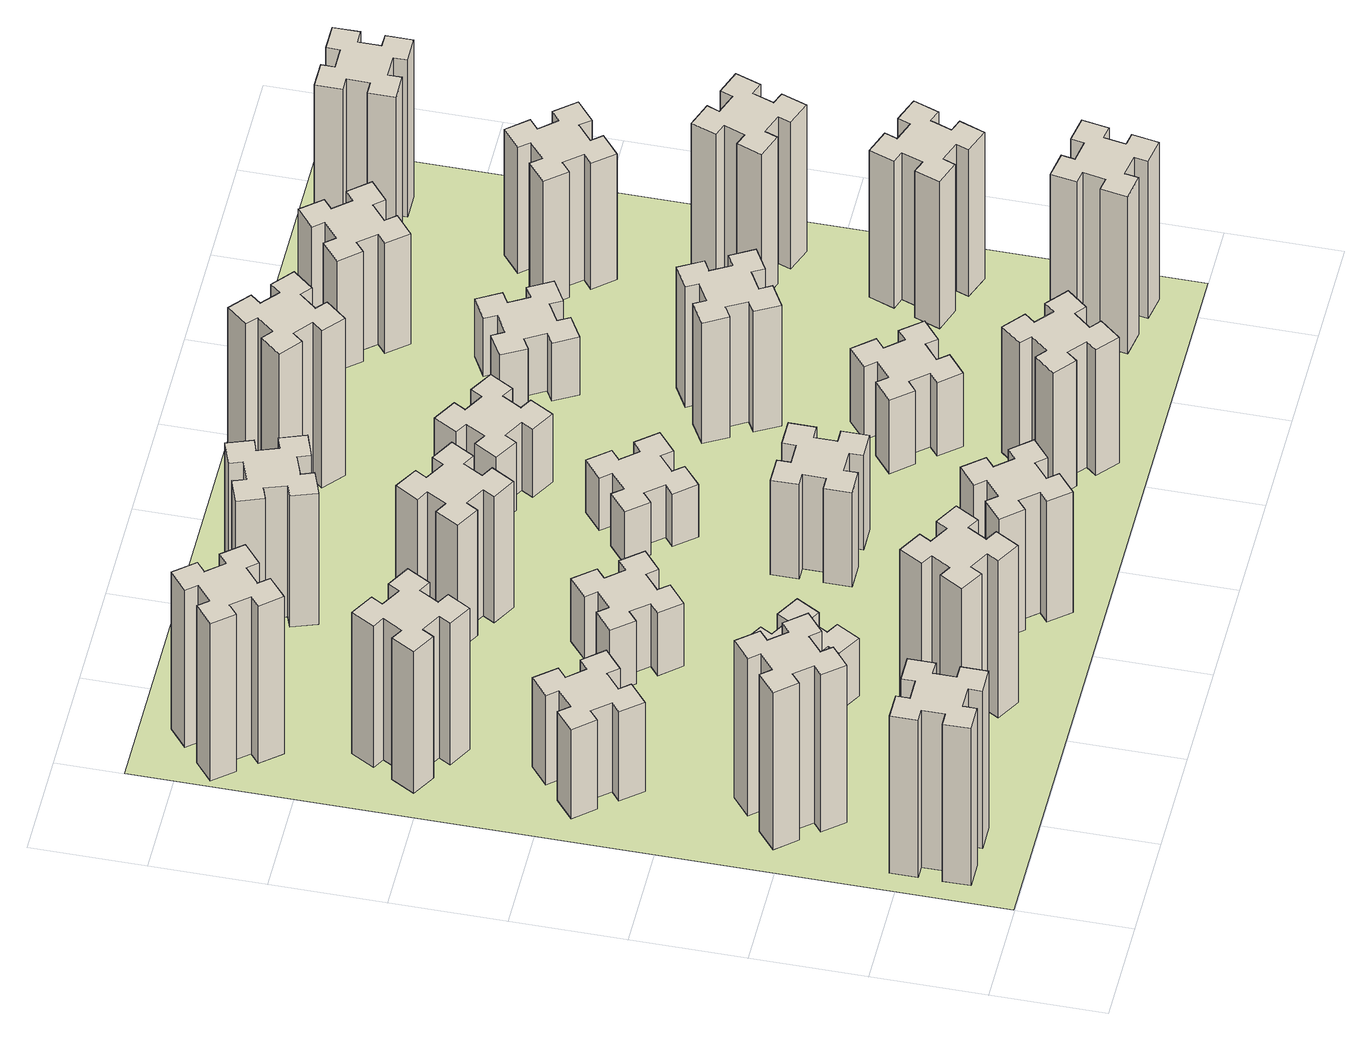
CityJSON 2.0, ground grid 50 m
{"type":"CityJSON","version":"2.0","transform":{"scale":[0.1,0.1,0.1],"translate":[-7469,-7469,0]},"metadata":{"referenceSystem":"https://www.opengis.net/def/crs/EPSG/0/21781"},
"CityObjects":{
"building1":{"type":"Building","attributes":{"class":"1000","function":"1000","usage":"1000","yearOfConstruction":2016,"roofType":"1000","measuredHeight":90,"storeysAboveGround":30,"storeysBelowGround":0},"geometry":[{"type":"Solid","lod":"1","boundaries":[[[[0,1,2,3,4,5,6,7,8,9,10,11,12,13,14,15,16,17,18,19]],[[17,16,20,21]],[[16,15,22,20]],[[15,14,23,22]],[[14,13,24,23]],[[13,12,25,24]],[[12,11,26,25]],[[11,10,27,26]],[[10,9,28,27]],[[9,8,29,28]],[[8,7,30,29]],[[7,6,31,30]],[[6,5,32,31]],[[5,4,33,32]],[[4,3,34,33]],[[3,2,35,34]],[[2,1,36,35]],[[1,0,37,36]],[[0,19,38,37]],[[19,18,39,38]],[[18,17,21,39]],[[24,25,26,27,28,29,30,31,32,33,34,35,36,37,38,39,21,20,22,23]]]]}]},
"building2":{"type":"Building","attributes":{"class":"1000","function":"1000","usage":"1000","yearOfConstruction":2016,"roofType":"1000","measuredHeight":90,"storeysAboveGround":30,"storeysBelowGround":0},"geometry":[{"type":"Solid","lod":"1","boundaries":[[[[40,41,42,43,44,45,46,47,48,49,50,51,52,53,54,55,56,57,58,59]],[[57,56,60,61]],[[56,55,62,60]],[[55,54,63,62]],[[54,53,64,63]],[[53,52,65,64]],[[52,51,66,65]],[[51,50,67,66]],[[50,49,68,67]],[[49,48,69,68]],[[48,47,70,69]],[[47,46,71,70]],[[46,45,72,71]],[[45,44,73,72]],[[44,43,74,73]],[[43,42,75,74]],[[42,41,76,75]],[[41,40,77,76]],[[40,59,78,77]],[[59,58,79,78]],[[58,57,61,79]],[[64,65,66,67,68,69,70,71,72,73,74,75,76,77,78,79,61,60,62,63]]]]}]},
"building3":{"type":"Building","attributes":{"class":"1000","function":"1000","usage":"1000","yearOfConstruction":2016,"roofType":"1000","measuredHeight":51,"storeysAboveGround":30,"storeysBelowGround":0},"geometry":[{"type":"Solid","lod":"1","boundaries":[[[[80,81,82,83,84,85,86,87,88,89,90,91,92,93,94,95,96,97,98,99]],[[97,96,100,101]],[[96,95,102,100]],[[95,94,103,102]],[[94,93,104,103]],[[93,92,105,104]],[[92,91,106,105]],[[91,90,107,106]],[[90,89,108,107]],[[89,88,109,108]],[[88,87,110,109]],[[87,86,111,110]],[[86,85,112,111]],[[85,84,113,112]],[[84,83,114,113]],[[83,82,115,114]],[[82,81,116,115]],[[81,80,117,116]],[[80,99,118,117]],[[99,98,119,118]],[[98,97,101,119]],[[104,105,106,107,108,109,110,111,112,113,114,115,116,117,118,119,101,100,102,103]]]]}]},
"building4":{"type":"Building","attributes":{"class":"1000","function":"1000","usage":"1000","yearOfConstruction":2016,"roofType":"1000","measuredHeight":81,"storeysAboveGround":30,"storeysBelowGround":0},"geometry":[{"type":"Solid","lod":"1","boundaries":[[[[120,121,122,123,124,125,126,127,128,129,130,131,132,133,134,135,136,137,138,139]],[[137,136,140,141]],[[136,135,142,140]],[[135,134,143,142]],[[134,133,144,143]],[[133,132,145,144]],[[132,131,146,145]],[[131,130,147,146]],[[130,129,148,147]],[[129,128,149,148]],[[128,127,150,149]],[[127,126,151,150]],[[126,125,152,151]],[[125,124,153,152]],[[124,123,154,153]],[[123,122,155,154]],[[122,121,156,155]],[[121,120,157,156]],[[120,139,158,157]],[[139,138,159,158]],[[138,137,141,159]],[[144,145,146,147,148,149,150,151,152,153,154,155,156,157,158,159,141,140,142,143]]]]}]},
"building5":{"type":"Building","attributes":{"class":"1000","function":"1000","usage":"1000","yearOfConstruction":2016,"roofType":"1000","measuredHeight":90,"storeysAboveGround":30,"storeysBelowGround":0},"geometry":[{"type":"Solid","lod":"1","boundaries":[[[[160,161,162,163,164,165,166,167,168,169,170,171,172,173,174,175,176,177,178,179]],[[177,176,180,181]],[[176,175,182,180]],[[175,174,183,182]],[[174,173,184,183]],[[173,172,185,184]],[[172,171,186,185]],[[171,170,187,186]],[[170,169,188,187]],[[169,168,189,188]],[[168,167,190,189]],[[167,166,191,190]],[[166,165,192,191]],[[165,164,193,192]],[[164,163,194,193]],[[163,162,195,194]],[[162,161,196,195]],[[161,160,197,196]],[[160,179,198,197]],[[179,178,199,198]],[[178,177,181,199]],[[184,185,186,187,188,189,190,191,192,193,194,195,196,197,198,199,181,180,182,183]]]]}]},
"building6":{"type":"Building","attributes":{"class":"1000","function":"1000","usage":"1000","yearOfConstruction":2016,"roofType":"1000","measuredHeight":90,"storeysAboveGround":30,"storeysBelowGround":0},"geometry":[{"type":"Solid","lod":"1","boundaries":[[[[200,201,202,203,204,205,206,207,208,209,210,211,212,213,214,215,216,217,218,219]],[[217,216,220,221]],[[216,215,222,220]],[[215,214,223,222]],[[214,213,224,223]],[[213,212,225,224]],[[212,211,226,225]],[[211,210,227,226]],[[210,209,228,227]],[[209,208,229,228]],[[208,207,230,229]],[[207,206,231,230]],[[206,205,232,231]],[[205,204,233,232]],[[204,203,234,233]],[[203,202,235,234]],[[202,201,236,235]],[[201,200,237,236]],[[200,219,238,237]],[[219,218,239,238]],[[218,217,221,239]],[[224,225,226,227,228,229,230,231,232,233,234,235,236,237,238,239,221,220,222,223]]]]}]},
"building7":{"type":"Building","attributes":{"class":"1000","function":"1000","usage":"1000","yearOfConstruction":2016,"roofType":"1000","measuredHeight":33,"storeysAboveGround":30,"storeysBelowGround":0},"geometry":[{"type":"Solid","lod":"1","boundaries":[[[[240,241,242,243,244,245,246,247,248,249,250,251,252,253,254,255,256,257,258,259]],[[257,256,260,261]],[[256,255,262,260]],[[255,254,263,262]],[[254,253,264,263]],[[253,252,265,264]],[[252,251,266,265]],[[251,250,267,266]],[[250,249,268,267]],[[249,248,269,268]],[[248,247,270,269]],[[247,246,271,270]],[[246,245,272,271]],[[245,244,273,272]],[[244,243,274,273]],[[243,242,275,274]],[[242,241,276,275]],[[241,240,277,276]],[[240,259,278,277]],[[259,258,279,278]],[[258,257,261,279]],[[264,265,266,267,268,269,270,271,272,273,274,275,276,277,278,279,261,260,262,263]]]]}]},
"building8":{"type":"Building","attributes":{"class":"1000","function":"1000","usage":"1000","yearOfConstruction":2016,"roofType":"1000","measuredHeight":36,"storeysAboveGround":30,"storeysBelowGround":0},"geometry":[{"type":"Solid","lod":"1","boundaries":[[[[280,281,282,283,284,285,286,287,288,289,290,291,292,293,294,295,296,297,298,299]],[[297,296,300,301]],[[296,295,302,300]],[[295,294,303,302]],[[294,293,304,303]],[[293,292,305,304]],[[292,291,306,305]],[[291,290,307,306]],[[290,289,308,307]],[[289,288,309,308]],[[288,287,310,309]],[[287,286,311,310]],[[286,285,312,311]],[[285,284,313,312]],[[284,283,314,313]],[[283,282,315,314]],[[282,281,316,315]],[[281,280,317,316]],[[280,299,318,317]],[[299,298,319,318]],[[298,297,301,319]],[[304,305,306,307,308,309,310,311,312,313,314,315,316,317,318,319,301,300,302,303]]]]}]},
"building9":{"type":"Building","attributes":{"class":"1000","function":"1000","usage":"1000","yearOfConstruction":2016,"roofType":"1000","measuredHeight":69,"storeysAboveGround":30,"storeysBelowGround":0},"geometry":[{"type":"Solid","lod":"1","boundaries":[[[[320,321,322,323,324,325,326,327,328,329,330,331,332,333,334,335,336,337,338,339]],[[337,336,340,341]],[[336,335,342,340]],[[335,334,343,342]],[[334,333,344,343]],[[333,332,345,344]],[[332,331,346,345]],[[331,330,347,346]],[[330,329,348,347]],[[329,328,349,348]],[[328,327,350,349]],[[327,326,351,350]],[[326,325,352,351]],[[325,324,353,352]],[[324,323,354,353]],[[323,322,355,354]],[[322,321,356,355]],[[321,320,357,356]],[[320,339,358,357]],[[339,338,359,358]],[[338,337,341,359]],[[344,345,346,347,348,349,350,351,352,353,354,355,356,357,358,359,341,340,342,343]]]]}]},
"building10":{"type":"Building","attributes":{"class":"1000","function":"1000","usage":"1000","yearOfConstruction":2016,"roofType":"1000","measuredHeight":72,"storeysAboveGround":30,"storeysBelowGround":0},"geometry":[{"type":"Solid","lod":"1","boundaries":[[[[360,361,362,363,364,365,366,367,368,369,370,371,372,373,374,375,376,377,378,379]],[[377,376,380,381]],[[376,375,382,380]],[[375,374,383,382]],[[374,373,384,383]],[[373,372,385,384]],[[372,371,386,385]],[[371,370,387,386]],[[370,369,388,387]],[[369,368,389,388]],[[368,367,390,389]],[[367,366,391,390]],[[366,365,392,391]],[[365,364,393,392]],[[364,363,394,393]],[[363,362,395,394]],[[362,361,396,395]],[[361,360,397,396]],[[360,379,398,397]],[[379,378,399,398]],[[378,377,381,399]],[[384,385,386,387,388,389,390,391,392,393,394,395,396,397,398,399,381,380,382,383]]]]}]},
"building11":{"type":"Building","attributes":{"class":"1000","function":"1000","usage":"1000","yearOfConstruction":2016,"roofType":"1000","measuredHeight":75,"storeysAboveGround":30,"storeysBelowGround":0},"geometry":[{"type":"Solid","lod":"1","boundaries":[[[[400,401,402,403,404,405,406,407,408,409,410,411,412,413,414,415,416,417,418,419]],[[417,416,420,421]],[[416,415,422,420]],[[415,414,423,422]],[[414,413,424,423]],[[413,412,425,424]],[[412,411,426,425]],[[411,410,427,426]],[[410,409,428,427]],[[409,408,429,428]],[[408,407,430,429]],[[407,406,431,430]],[[406,405,432,431]],[[405,404,433,432]],[[404,403,434,433]],[[403,402,435,434]],[[402,401,436,435]],[[401,400,437,436]],[[400,419,438,437]],[[419,418,439,438]],[[418,417,421,439]],[[424,425,426,427,428,429,430,431,432,433,434,435,436,437,438,439,421,420,422,423]]]]}]},
"building12":{"type":"Building","attributes":{"class":"1000","function":"1000","usage":"1000","yearOfConstruction":2016,"roofType":"1000","measuredHeight":54,"storeysAboveGround":30,"storeysBelowGround":0},"geometry":[{"type":"Solid","lod":"1","boundaries":[[[[440,441,442,443,444,445,446,447,448,449,450,451,452,453,454,455,456,457,458,459]],[[457,456,460,461]],[[456,455,462,460]],[[455,454,463,462]],[[454,453,464,463]],[[453,452,465,464]],[[452,451,466,465]],[[451,450,467,466]],[[450,449,468,467]],[[449,448,469,468]],[[448,447,470,469]],[[447,446,471,470]],[[446,445,472,471]],[[445,444,473,472]],[[444,443,474,473]],[[443,442,475,474]],[[442,441,476,475]],[[441,440,477,476]],[[440,459,478,477]],[[459,458,479,478]],[[458,457,461,479]],[[464,465,466,467,468,469,470,471,472,473,474,475,476,477,478,479,461,460,462,463]]]]}]},
"building13":{"type":"Building","attributes":{"class":"1000","function":"1000","usage":"1000","yearOfConstruction":2016,"roofType":"1000","measuredHeight":30,"storeysAboveGround":30,"storeysBelowGround":0},"geometry":[{"type":"Solid","lod":"1","boundaries":[[[[480,481,482,483,484,485,486,487,488,489,490,491,492,493,494,495,496,497,498,499]],[[497,496,500,501]],[[496,495,502,500]],[[495,494,503,502]],[[494,493,504,503]],[[493,492,505,504]],[[492,491,506,505]],[[491,490,507,506]],[[490,489,508,507]],[[489,488,509,508]],[[488,487,510,509]],[[487,486,511,510]],[[486,485,512,511]],[[485,484,513,512]],[[484,483,514,513]],[[483,482,515,514]],[[482,481,516,515]],[[481,480,517,516]],[[480,499,518,517]],[[499,498,519,518]],[[498,497,501,519]],[[504,505,506,507,508,509,510,511,512,513,514,515,516,517,518,519,501,500,502,503]]]]}]},
"building14":{"type":"Building","attributes":{"class":"1000","function":"1000","usage":"1000","yearOfConstruction":2016,"roofType":"1000","measuredHeight":72,"storeysAboveGround":30,"storeysBelowGround":0},"geometry":[{"type":"Solid","lod":"1","boundaries":[[[[520,521,522,523,524,525,526,527,528,529,530,531,532,533,534,535,536,537,538,539]],[[537,536,540,541]],[[536,535,542,540]],[[535,534,543,542]],[[534,533,544,543]],[[533,532,545,544]],[[532,531,546,545]],[[531,530,547,546]],[[530,529,548,547]],[[529,528,549,548]],[[528,527,550,549]],[[527,526,551,550]],[[526,525,552,551]],[[525,524,553,552]],[[524,523,554,553]],[[523,522,555,554]],[[522,521,556,555]],[[521,520,557,556]],[[520,539,558,557]],[[539,538,559,558]],[[538,537,541,559]],[[544,545,546,547,548,549,550,551,552,553,554,555,556,557,558,559,541,540,542,543]]]]}]},
"building15":{"type":"Building","attributes":{"class":"1000","function":"1000","usage":"1000","yearOfConstruction":2016,"roofType":"1000","measuredHeight":39,"storeysAboveGround":30,"storeysBelowGround":0},"geometry":[{"type":"Solid","lod":"1","boundaries":[[[[560,561,562,563,564,565,566,567,568,569,570,571,572,573,574,575,576,577,578,579]],[[577,576,580,581]],[[576,575,582,580]],[[575,574,583,582]],[[574,573,584,583]],[[573,572,585,584]],[[572,571,586,585]],[[571,570,587,586]],[[570,569,588,587]],[[569,568,589,588]],[[568,567,590,589]],[[567,566,591,590]],[[566,565,592,591]],[[565,564,593,592]],[[564,563,594,593]],[[563,562,595,594]],[[562,561,596,595]],[[561,560,597,596]],[[560,579,598,597]],[[579,578,599,598]],[[578,577,581,599]],[[584,585,586,587,588,589,590,591,592,593,594,595,596,597,598,599,581,580,582,583]]]]}]},
"building16":{"type":"Building","attributes":{"class":"1000","function":"1000","usage":"1000","yearOfConstruction":2016,"roofType":"1000","measuredHeight":90,"storeysAboveGround":30,"storeysBelowGround":0},"geometry":[{"type":"Solid","lod":"1","boundaries":[[[[600,601,602,603,604,605,606,607,608,609,610,611,612,613,614,615,616,617,618,619]],[[617,616,620,621]],[[616,615,622,620]],[[615,614,623,622]],[[614,613,624,623]],[[613,612,625,624]],[[612,611,626,625]],[[611,610,627,626]],[[610,609,628,627]],[[609,608,629,628]],[[608,607,630,629]],[[607,606,631,630]],[[606,605,632,631]],[[605,604,633,632]],[[604,603,634,633]],[[603,602,635,634]],[[602,601,636,635]],[[601,600,637,636]],[[600,619,638,637]],[[619,618,639,638]],[[618,617,621,639]],[[624,625,626,627,628,629,630,631,632,633,634,635,636,637,638,639,621,620,622,623]]]]}]},
"building17":{"type":"Building","attributes":{"class":"1000","function":"1000","usage":"1000","yearOfConstruction":2016,"roofType":"1000","measuredHeight":42,"storeysAboveGround":30,"storeysBelowGround":0},"geometry":[{"type":"Solid","lod":"1","boundaries":[[[[640,641,642,643,644,645,646,647,648,649,650,651,652,653,654,655,656,657,658,659]],[[657,656,660,661]],[[656,655,662,660]],[[655,654,663,662]],[[654,653,664,663]],[[653,652,665,664]],[[652,651,666,665]],[[651,650,667,666]],[[650,649,668,667]],[[649,648,669,668]],[[648,647,670,669]],[[647,646,671,670]],[[646,645,672,671]],[[645,644,673,672]],[[644,643,674,673]],[[643,642,675,674]],[[642,641,676,675]],[[641,640,677,676]],[[640,659,678,677]],[[659,658,679,678]],[[658,657,661,679]],[[664,665,666,667,668,669,670,671,672,673,674,675,676,677,678,679,661,660,662,663]]]]}]},
"building18":{"type":"Building","attributes":{"class":"1000","function":"1000","usage":"1000","yearOfConstruction":2016,"roofType":"1000","measuredHeight":69,"storeysAboveGround":30,"storeysBelowGround":0},"geometry":[{"type":"Solid","lod":"1","boundaries":[[[[680,681,682,683,684,685,686,687,688,689,690,691,692,693,694,695,696,697,698,699]],[[697,696,700,701]],[[696,695,702,700]],[[695,694,703,702]],[[694,693,704,703]],[[693,692,705,704]],[[692,691,706,705]],[[691,690,707,706]],[[690,689,708,707]],[[689,688,709,708]],[[688,687,710,709]],[[687,686,711,710]],[[686,685,712,711]],[[685,684,713,712]],[[684,683,714,713]],[[683,682,715,714]],[[682,681,716,715]],[[681,680,717,716]],[[680,699,718,717]],[[699,698,719,718]],[[698,697,701,719]],[[704,705,706,707,708,709,710,711,712,713,714,715,716,717,718,719,701,700,702,703]]]]}]},
"building19":{"type":"Building","attributes":{"class":"1000","function":"1000","usage":"1000","yearOfConstruction":2016,"roofType":"1000","measuredHeight":33,"storeysAboveGround":30,"storeysBelowGround":0},"geometry":[{"type":"Solid","lod":"1","boundaries":[[[[720,721,722,723,724,725,726,727,728,729,730,731,732,733,734,735,736,737,738,739]],[[737,736,740,741]],[[736,735,742,740]],[[735,734,743,742]],[[734,733,744,743]],[[733,732,745,744]],[[732,731,746,745]],[[731,730,747,746]],[[730,729,748,747]],[[729,728,749,748]],[[728,727,750,749]],[[727,726,751,750]],[[726,725,752,751]],[[725,724,753,752]],[[724,723,754,753]],[[723,722,755,754]],[[722,721,756,755]],[[721,720,757,756]],[[720,739,758,757]],[[739,738,759,758]],[[738,737,741,759]],[[744,745,746,747,748,749,750,751,752,753,754,755,756,757,758,759,741,740,742,743]]]]}]},
"building20":{"type":"Building","attributes":{"class":"1000","function":"1000","usage":"1000","yearOfConstruction":2016,"roofType":"1000","measuredHeight":90,"storeysAboveGround":30,"storeysBelowGround":0},"geometry":[{"type":"Solid","lod":"1","boundaries":[[[[760,761,762,763,764,765,766,767,768,769,770,771,772,773,774,775,776,777,778,779]],[[777,776,780,781]],[[776,775,782,780]],[[775,774,783,782]],[[774,773,784,783]],[[773,772,785,784]],[[772,771,786,785]],[[771,770,787,786]],[[770,769,788,787]],[[769,768,789,788]],[[768,767,790,789]],[[767,766,791,790]],[[766,765,792,791]],[[765,764,793,792]],[[764,763,794,793]],[[763,762,795,794]],[[762,761,796,795]],[[761,760,797,796]],[[760,779,798,797]],[[779,778,799,798]],[[778,777,781,799]],[[784,785,786,787,788,789,790,791,792,793,794,795,796,797,798,799,781,780,782,783]]]]}]},
"building21":{"type":"Building","attributes":{"class":"1000","function":"1000","usage":"1000","yearOfConstruction":2016,"roofType":"1000","measuredHeight":63,"storeysAboveGround":30,"storeysBelowGround":0},"geometry":[{"type":"Solid","lod":"1","boundaries":[[[[800,801,802,803,804,805,806,807,808,809,810,811,812,813,814,815,816,817,818,819]],[[817,816,820,821]],[[816,815,822,820]],[[815,814,823,822]],[[814,813,824,823]],[[813,812,825,824]],[[812,811,826,825]],[[811,810,827,826]],[[810,809,828,827]],[[809,808,829,828]],[[808,807,830,829]],[[807,806,831,830]],[[806,805,832,831]],[[805,804,833,832]],[[804,803,834,833]],[[803,802,835,834]],[[802,801,836,835]],[[801,800,837,836]],[[800,819,838,837]],[[819,818,839,838]],[[818,817,821,839]],[[824,825,826,827,828,829,830,831,832,833,834,835,836,837,838,839,821,820,822,823]]]]}]},
"building22":{"type":"Building","attributes":{"class":"1000","function":"1000","usage":"1000","yearOfConstruction":2016,"roofType":"1000","measuredHeight":84,"storeysAboveGround":30,"storeysBelowGround":0},"geometry":[{"type":"Solid","lod":"1","boundaries":[[[[840,841,842,843,844,845,846,847,848,849,850,851,852,853,854,855,856,857,858,859]],[[857,856,860,861]],[[856,855,862,860]],[[855,854,863,862]],[[854,853,864,863]],[[853,852,865,864]],[[852,851,866,865]],[[851,850,867,866]],[[850,849,868,867]],[[849,848,869,868]],[[848,847,870,869]],[[847,846,871,870]],[[846,845,872,871]],[[845,844,873,872]],[[844,843,874,873]],[[843,842,875,874]],[[842,841,876,875]],[[841,840,877,876]],[[840,859,878,877]],[[859,858,879,878]],[[858,857,861,879]],[[864,865,866,867,868,869,870,871,872,873,874,875,876,877,878,879,861,860,862,863]]]]}]},
"building23":{"type":"Building","attributes":{"class":"1000","function":"1000","usage":"1000","yearOfConstruction":2016,"roofType":"1000","measuredHeight":84,"storeysAboveGround":30,"storeysBelowGround":0},"geometry":[{"type":"Solid","lod":"1","boundaries":[[[[880,881,882,883,884,885,886,887,888,889,890,891,892,893,894,895,896,897,898,899]],[[897,896,900,901]],[[896,895,902,900]],[[895,894,903,902]],[[894,893,904,903]],[[893,892,905,904]],[[892,891,906,905]],[[891,890,907,906]],[[890,889,908,907]],[[889,888,909,908]],[[888,887,910,909]],[[887,886,911,910]],[[886,885,912,911]],[[885,884,913,912]],[[884,883,914,913]],[[883,882,915,914]],[[882,881,916,915]],[[881,880,917,916]],[[880,899,918,917]],[[899,898,919,918]],[[898,897,901,919]],[[904,905,906,907,908,909,910,911,912,913,914,915,916,917,918,919,901,900,902,903]]]]}]},
"building24":{"type":"Building","attributes":{"class":"1000","function":"1000","usage":"1000","yearOfConstruction":2016,"roofType":"1000","measuredHeight":72,"storeysAboveGround":30,"storeysBelowGround":0},"geometry":[{"type":"Solid","lod":"1","boundaries":[[[[920,921,922,923,924,925,926,927,928,929,930,931,932,933,934,935,936,937,938,939]],[[937,936,940,941]],[[936,935,942,940]],[[935,934,943,942]],[[934,933,944,943]],[[933,932,945,944]],[[932,931,946,945]],[[931,930,947,946]],[[930,929,948,947]],[[929,928,949,948]],[[928,927,950,949]],[[927,926,951,950]],[[926,925,952,951]],[[925,924,953,952]],[[924,923,954,953]],[[923,922,955,954]],[[922,921,956,955]],[[921,920,957,956]],[[920,939,958,957]],[[939,938,959,958]],[[938,937,941,959]],[[944,945,946,947,948,949,950,951,952,953,954,955,956,957,958,959,941,940,942,943]]]]}]},
"building25":{"type":"Building","attributes":{"class":"1000","function":"1000","usage":"1000","yearOfConstruction":2016,"roofType":"1000","measuredHeight":90,"storeysAboveGround":30,"storeysBelowGround":0},"geometry":[{"type":"Solid","lod":"1","boundaries":[[[[960,961,962,963,964,965,966,967,968,969,970,971,972,973,974,975,976,977,978,979]],[[977,976,980,981]],[[976,975,982,980]],[[975,974,983,982]],[[974,973,984,983]],[[973,972,985,984]],[[972,971,986,985]],[[971,970,987,986]],[[970,969,988,987]],[[969,968,989,988]],[[968,967,990,989]],[[967,966,991,990]],[[966,965,992,991]],[[965,964,993,992]],[[964,963,994,993]],[[963,962,995,994]],[[962,961,996,995]],[[961,960,997,996]],[[960,979,998,997]],[[979,978,999,998]],[[978,977,981,999]],[[984,985,986,987,988,989,990,991,992,993,994,995,996,997,998,999,981,980,982,983]]]]}]},
"landuse1":{"type":"LandUse","attributes":{"name":"plot1","function":"1010"},"geometry":[{"type":"MultiSurface","lod":"1","boundaries":[[[1000,1001,1002,1003]]]}]}
},
"vertices":[
[165,425,0],[165,325,0],[105,325,0],[105,205,0],[225,205,0],[225,265,0],[325,265,0],[325,205,0],[445,205,0],[445,325,0],[385,325,0],[385,425,0],[445,425,0],[445,545,0],[325,545,0],[325,485,0],[225,485,0],[225,545,0],[105,545,0],[105,425,0],[225,485,900],[225,545,900],[325,485,900],[325,545,900],[445,545,900],[445,425,900],[385,425,900],[385,325,900],[445,325,900],[445,205,900],[325,205,900],[325,265,900],[225,265,900],[225,205,900],[105,205,900],[105,325,900],[165,325,900],[165,425,900],[105,425,900],[105,545,900],
[492,1048,0],[427,1124,0],[473,1163,0],[396,1255,0],[304,1178,0],[343,1132,0],[266,1067,0],[228,1113,0],[136,1036,0],[213,944,0],[259,983,0],[323,906,0],[277,868,0],[354,776,0],[446,853,0],[408,899,0],[484,963,0],[523,917,0],[615,994,0],[538,1086,0],[484,963,900],[523,917,900],[408,899,900],[446,853,900],[354,776,900],[277,868,900],[323,906,900],[259,983,900],[213,944,900],[136,1036,900],[228,1113,900],[266,1067,900],[343,1132,900],[304,1178,900],[396,1255,900],[473,1163,900],[427,1124,900],[492,1048,900],[538,1086,900],[615,994,900],
[492,1888,0],[427,1964,0],[473,2003,0],[396,2095,0],[304,2018,0],[343,1972,0],[266,1907,0],[228,1953,0],[136,1876,0],[213,1784,0],[259,1823,0],[323,1746,0],[277,1708,0],[354,1616,0],[446,1693,0],[408,1739,0],[484,1803,0],[523,1757,0],[615,1834,0],[538,1926,0],[484,1803,510],[523,1757,510],[408,1739,510],[446,1693,510],[354,1616,510],[277,1708,510],[323,1746,510],[259,1823,510],[213,1784,510],[136,1876,510],[228,1953,510],[266,1907,510],[343,1972,510],[304,2018,510],[396,2095,510],[473,2003,510],[427,1964,510],[492,1888,510],[538,1926,510],[615,1834,510],
[474,2666,0],[387,2716,0],[417,2768,0],[313,2828,0],[253,2724,0],[305,2694,0],[255,2607,0],[203,2637,0],[143,2533,0],[247,2473,0],[277,2525,0],[364,2475,0],[334,2423,0],[438,2363,0],[498,2467,0],[446,2497,0],[496,2584,0],[548,2554,0],[608,2658,0],[504,2718,0],[496,2584,810],[548,2554,810],[446,2497,810],[498,2467,810],[438,2363,810],[334,2423,810],[364,2475,810],[277,2525,810],[247,2473,810],[143,2533,810],[203,2637,810],[255,2607,810],[305,2694,810],[253,2724,810],[313,2828,810],[417,2768,810],[387,2716,810],[474,2666,810],[504,2718,810],[608,2658,810],
[1214,546,0],[1127,596,0],[1157,648,0],[1053,708,0],[993,604,0],[1045,574,0],[995,487,0],[943,517,0],[883,413,0],[987,353,0],[1017,405,0],[1104,355,0],[1074,303,0],[1178,243,0],[1238,347,0],[1186,377,0],[1236,464,0],[1288,434,0],[1348,538,0],[1244,598,0],[1236,464,900],[1288,434,900],[1186,377,900],[1238,347,900],[1178,243,900],[1074,303,900],[1104,355,900],[1017,405,900],[987,353,900],[883,413,900],[943,517,900],[995,487,900],[1045,574,900],[993,604,900],[1053,708,900],[1157,648,900],[1127,596,900],[1214,546,900],[1244,598,900],[1348,538,900],
[243,3452,0],[166,3387,0],[128,3433,0],[36,3356,0],[113,3264,0],[159,3303,0],[223,3226,0],[177,3188,0],[254,3096,0],[346,3173,0],[308,3219,0],[384,3283,0],[423,3237,0],[515,3314,0],[438,3406,0],[392,3368,0],[327,3444,0],[373,3483,0],[296,3575,0],[204,3498,0],[327,3444,900],[373,3483,900],[392,3368,900],[438,3406,900],[515,3314,900],[423,3237,900],[384,3283,900],[308,3219,900],[346,3173,900],[254,3096,900],[177,3188,900],[223,3226,900],[159,3303,900],[113,3264,900],[36,3356,900],[128,3433,900],[166,3387,900],[243,3452,900],[204,3498,900],[296,3575,900],
[1086,1017,0],[1136,1104,0],[1188,1074,0],[1248,1178,0],[1144,1238,0],[1114,1186,0],[1027,1236,0],[1057,1288,0],[953,1348,0],[893,1244,0],[945,1214,0],[895,1127,0],[843,1157,0],[783,1053,0],[887,993,0],[917,1045,0],[1004,995,0],[974,943,0],[1078,883,0],[1138,987,0],[1004,995,330],[974,943,330],[917,1045,330],[887,993,330],[783,1053,330],[843,1157,330],[895,1127,330],[945,1214,330],[893,1244,330],[953,1348,330],[1057,1288,330],[1027,1236,330],[1114,1186,330],[1144,1238,330],[1248,1178,330],[1188,1074,330],[1136,1104,330],[1086,1017,330],[1138,987,330],[1078,883,330],
[1083,1972,0],[1006,1907,0],[968,1953,0],[876,1876,0],[953,1784,0],[999,1823,0],[1063,1746,0],[1017,1708,0],[1094,1616,0],[1186,1693,0],[1148,1739,0],[1224,1803,0],[1263,1757,0],[1355,1834,0],[1278,1926,0],[1232,1888,0],[1167,1964,0],[1213,2003,0],[1136,2095,0],[1044,2018,0],[1167,1964,360],[1213,2003,360],[1232,1888,360],[1278,1926,360],[1355,1834,360],[1263,1757,360],[1224,1803,360],[1148,1739,360],[1186,1693,360],[1094,1616,360],[1017,1708,360],[1063,1746,360],[999,1823,360],[953,1784,360],[876,1876,360],[968,1953,360],[1006,1907,360],[1083,1972,360],[1044,2018,360],[1136,2095,360],
[1639,343,0],[1703,266,0],[1657,228,0],[1734,136,0],[1826,213,0],[1788,259,0],[1864,323,0],[1903,277,0],[1995,354,0],[1918,446,0],[1872,408,0],[1807,484,0],[1853,523,0],[1776,615,0],[1684,538,0],[1723,492,0],[1646,427,0],[1608,473,0],[1516,396,0],[1593,304,0],[1646,427,690],[1608,473,690],[1723,492,690],[1684,538,690],[1776,615,690],[1853,523,690],[1807,484,690],[1872,408,690],[1918,446,690],[1995,354,690],[1903,277,690],[1864,323,690],[1788,259,690],[1826,213,690],[1734,136,690],[1657,228,690],[1703,266,690],[1639,343,690],[1593,304,690],[1516,396,690],
[1314,2666,0],[1227,2716,0],[1257,2768,0],[1153,2828,0],[1093,2724,0],[1145,2694,0],[1095,2607,0],[1043,2637,0],[983,2533,0],[1087,2473,0],[1117,2525,0],[1204,2475,0],[1174,2423,0],[1278,2363,0],[1338,2467,0],[1286,2497,0],[1336,2584,0],[1388,2554,0],[1448,2658,0],[1344,2718,0],[1336,2584,720],[1388,2554,720],[1286,2497,720],[1338,2467,720],[1278,2363,720],[1174,2423,720],[1204,2475,720],[1117,2525,720],[1087,2473,720],[983,2533,720],[1043,2637,720],[1095,2607,720],[1145,2694,720],[1093,2724,720],[1153,2828,720],[1257,2768,720],[1227,2716,720],[1314,2666,720],[1344,2718,720],[1448,2658,720],
[1125,3456,0],[1031,3422,0],[1010,3478,0],[897,3437,0],[939,3324,0],[995,3345,0],[1029,3251,0],[973,3230,0],[1014,3117,0],[1127,3159,0],[1106,3215,0],[1200,3249,0],[1220,3193,0],[1333,3234,0],[1292,3347,0],[1236,3326,0],[1202,3420,0],[1258,3440,0],[1217,3553,0],[1104,3512,0],[1202,3420,750],[1258,3440,750],[1236,3326,750],[1292,3347,750],[1333,3234,750],[1220,3193,750],[1200,3249,750],[1106,3215,750],[1127,3159,750],[1014,3117,750],[973,3230,750],[1029,3251,750],[995,3345,750],[939,3324,750],[897,3437,750],[1010,3478,750],[1031,3422,750],[1125,3456,750],[1104,3512,750],[1217,3553,750],
[1745,1265,0],[1745,1165,0],[1685,1165,0],[1685,1045,0],[1805,1045,0],[1805,1105,0],[1905,1105,0],[1905,1045,0],[2025,1045,0],[2025,1165,0],[1965,1165,0],[1965,1265,0],[2025,1265,0],[2025,1385,0],[1905,1385,0],[1905,1325,0],[1805,1325,0],[1805,1385,0],[1685,1385,0],[1685,1265,0],[1805,1325,540],[1805,1385,540],[1905,1325,540],[1905,1385,540],[2025,1385,540],[2025,1265,540],[1965,1265,540],[1965,1165,540],[2025,1165,540],[2025,1045,540],[1905,1045,540],[1905,1105,540],[1805,1105,540],[1805,1045,540],[1685,1045,540],[1685,1165,540],[1745,1165,540],[1745,1265,540],[1685,1265,540],[1685,1385,540],
[1972,1988,0],[1907,2064,0],[1953,2103,0],[1876,2195,0],[1784,2118,0],[1823,2072,0],[1746,2007,0],[1708,2053,0],[1616,1976,0],[1693,1884,0],[1739,1923,0],[1803,1846,0],[1757,1808,0],[1834,1716,0],[1926,1793,0],[1888,1839,0],[1964,1903,0],[2003,1857,0],[2095,1934,0],[2018,2026,0],[1964,1903,300],[2003,1857,300],[1888,1839,300],[1926,1793,300],[1834,1716,300],[1757,1808,300],[1803,1846,300],[1739,1923,300],[1693,1884,300],[1616,1976,300],[1708,2053,300],[1746,2007,300],[1823,2072,300],[1784,2118,300],[1876,2195,300],[1953,2103,300],[1907,2064,300],[1972,1988,300],[2018,2026,300],[2095,1934,300],
[2486,323,0],[2563,259,0],[2524,213,0],[2616,136,0],[2693,228,0],[2647,266,0],[2712,343,0],[2758,304,0],[2835,396,0],[2743,473,0],[2704,427,0],[2628,492,0],[2666,538,0],[2574,615,0],[2497,523,0],[2543,484,0],[2479,408,0],[2433,446,0],[2356,354,0],[2448,277,0],[2479,408,720],[2433,446,720],[2543,484,720],[2497,523,720],[2574,615,720],[2666,538,720],[2628,492,720],[2704,427,720],[2743,473,720],[2835,396,720],[2758,304,720],[2712,343,720],[2647,266,720],[2693,228,720],[2616,136,720],[2524,213,720],[2563,259,720],[2486,323,720],[2448,277,720],[2356,354,720],
[2026,2497,0],[2076,2584,0],[2128,2554,0],[2188,2658,0],[2084,2718,0],[2054,2666,0],[1967,2716,0],[1997,2768,0],[1893,2828,0],[1833,2724,0],[1885,2694,0],[1835,2607,0],[1783,2637,0],[1723,2533,0],[1827,2473,0],[1857,2525,0],[1944,2475,0],[1914,2423,0],[2018,2363,0],[2078,2467,0],[1944,2475,390],[1914,2423,390],[1857,2525,390],[1827,2473,390],[1723,2533,390],[1783,2637,390],[1835,2607,390],[1885,2694,390],[1833,2724,390],[1893,2828,390],[1997,2768,390],[1967,2716,390],[2054,2666,390],[2084,2718,390],[2188,2658,390],[2128,2554,390],[2076,2584,390],[2026,2497,390],[2078,2467,390],[2018,2363,390],
[1746,3383,0],[1823,3319,0],[1784,3273,0],[1876,3196,0],[1953,3288,0],[1907,3326,0],[1972,3403,0],[2018,3364,0],[2095,3456,0],[2003,3533,0],[1964,3487,0],[1888,3552,0],[1926,3598,0],[1834,3675,0],[1757,3583,0],[1803,3544,0],[1739,3468,0],[1693,3506,0],[1616,3414,0],[1708,3337,0],[1739,3468,900],[1693,3506,900],[1803,3544,900],[1757,3583,900],[1834,3675,900],[1926,3598,900],[1888,3552,900],[1964,3487,900],[2003,3533,900],[2095,3456,900],[2018,3364,900],[1972,3403,900],[1907,3326,900],[1953,3288,900],[1876,3196,900],[1784,3273,900],[1823,3319,900],[1746,3383,900],[1708,3337,900],[1616,3414,900],
[2563,1132,0],[2486,1067,0],[2448,1113,0],[2356,1036,0],[2433,944,0],[2479,983,0],[2543,906,0],[2497,868,0],[2574,776,0],[2666,853,0],[2628,899,0],[2704,963,0],[2743,917,0],[2835,994,0],[2758,1086,0],[2712,1048,0],[2647,1124,0],[2693,1163,0],[2616,1255,0],[2524,1178,0],[2647,1124,420],[2693,1163,420],[2712,1048,420],[2758,1086,420],[2835,994,420],[2743,917,420],[2704,963,420],[2628,899,420],[2666,853,420],[2574,776,420],[2497,868,420],[2543,906,420],[2479,983,420],[2433,944,420],[2356,1036,420],[2448,1113,420],[2486,1067,420],[2563,1132,420],[2524,1178,420],[2616,1255,420],
[2475,1744,0],[2525,1657,0],[2473,1627,0],[2533,1523,0],[2637,1583,0],[2607,1635,0],[2694,1685,0],[2724,1633,0],[2828,1693,0],[2768,1797,0],[2716,1767,0],[2666,1854,0],[2718,1884,0],[2658,1988,0],[2554,1928,0],[2584,1876,0],[2497,1826,0],[2467,1878,0],[2363,1818,0],[2423,1714,0],[2497,1826,690],[2467,1878,690],[2584,1876,690],[2554,1928,690],[2658,1988,690],[2718,1884,690],[2666,1854,690],[2716,1767,690],[2768,1797,690],[2828,1693,690],[2724,1633,690],[2694,1685,690],[2607,1635,690],[2637,1583,690],[2533,1523,690],[2473,1627,690],[2525,1657,690],[2475,1744,690],[2423,1714,690],[2363,1818,690],
[2475,2584,0],[2525,2497,0],[2473,2467,0],[2533,2363,0],[2637,2423,0],[2607,2475,0],[2694,2525,0],[2724,2473,0],[2828,2533,0],[2768,2637,0],[2716,2607,0],[2666,2694,0],[2718,2724,0],[2658,2828,0],[2554,2768,0],[2584,2716,0],[2497,2666,0],[2467,2718,0],[2363,2658,0],[2423,2554,0],[2497,2666,330],[2467,2718,330],[2584,2716,330],[2554,2768,330],[2658,2828,330],[2718,2724,330],[2666,2694,330],[2716,2607,330],[2768,2637,330],[2828,2533,330],[2724,2473,330],[2694,2525,330],[2607,2475,330],[2637,2423,330],[2533,2363,330],[2473,2467,330],[2525,2497,330],[2475,2584,330],[2423,2554,330],[2363,2658,330],
[3504,475,0],[3405,492,0],[3416,551,0],[3297,572,0],[3277,454,0],[3336,444,0],[3318,345,0],[3259,356,0],[3238,237,0],[3357,217,0],[3367,276,0],[3465,258,0],[3455,199,0],[3573,178,0],[3594,297,0],[3535,307,0],[3552,405,0],[3611,395,0],[3632,513,0],[3514,534,0],[3552,405,900],[3611,395,900],[3535,307,900],[3594,297,900],[3573,178,900],[3455,199,900],[3465,258,900],[3367,276,900],[3357,217,900],[3238,237,900],[3259,356,900],[3318,345,900],[3336,444,900],[3277,454,900],[3297,572,900],[3416,551,900],[3405,492,900],[3504,475,900],[3514,534,900],[3632,513,900],
[2812,3368,0],[2747,3444,0],[2793,3483,0],[2716,3575,0],[2624,3498,0],[2663,3452,0],[2586,3387,0],[2548,3433,0],[2456,3356,0],[2533,3264,0],[2579,3303,0],[2643,3226,0],[2597,3188,0],[2674,3096,0],[2766,3173,0],[2728,3219,0],[2804,3283,0],[2843,3237,0],[2935,3314,0],[2858,3406,0],[2804,3283,630],[2843,3237,630],[2728,3219,630],[2766,3173,630],[2674,3096,630],[2597,3188,630],[2643,3226,630],[2579,3303,630],[2533,3264,630],[2456,3356,630],[2548,3433,630],[2586,3387,630],[2663,3452,630],[2624,3498,630],[2716,3575,630],[2793,3483,630],[2747,3444,630],[2812,3368,630],[2858,3406,630],[2935,3314,630],
[3351,1029,0],[3445,995,0],[3424,939,0],[3537,897,0],[3578,1010,0],[3522,1031,0],[3556,1125,0],[3612,1104,0],[3653,1217,0],[3540,1258,0],[3520,1202,0],[3426,1236,0],[3447,1292,0],[3334,1333,0],[3293,1220,0],[3349,1200,0],[3315,1106,0],[3259,1127,0],[3217,1014,0],[3330,973,0],[3315,1106,840],[3259,1127,840],[3349,1200,840],[3293,1220,840],[3334,1333,840],[3447,1292,840],[3426,1236,840],[3520,1202,840],[3540,1258,840],[3653,1217,840],[3612,1104,840],[3556,1125,840],[3522,1031,840],[3578,1010,840],[3537,897,840],[3424,939,840],[3445,995,840],[3351,1029,840],[3330,973,840],[3217,1014,840],
[3520,1942,0],[3426,1976,0],[3447,2032,0],[3334,2073,0],[3293,1960,0],[3349,1940,0],[3315,1846,0],[3259,1867,0],[3217,1754,0],[3330,1713,0],[3351,1769,0],[3445,1735,0],[3424,1679,0],[3537,1637,0],[3578,1750,0],[3522,1771,0],[3556,1865,0],[3612,1844,0],[3653,1957,0],[3540,1998,0],[3556,1865,840],[3612,1844,840],[3522,1771,840],[3578,1750,840],[3537,1637,840],[3424,1679,840],[3445,1735,840],[3351,1769,840],[3330,1713,840],[3217,1754,840],[3259,1867,840],[3315,1846,840],[3349,1940,840],[3293,1960,840],[3334,2073,840],[3447,2032,840],[3426,1976,840],[3520,1942,840],[3540,1998,840],[3653,1957,840],
[3119,2563,0],[3183,2486,0],[3137,2448,0],[3214,2356,0],[3306,2433,0],[3268,2479,0],[3344,2543,0],[3383,2497,0],[3475,2574,0],[3398,2666,0],[3352,2628,0],[3287,2704,0],[3333,2743,0],[3256,2835,0],[3164,2758,0],[3203,2712,0],[3126,2647,0],[3088,2693,0],[2996,2616,0],[3073,2524,0],[3126,2647,720],[3088,2693,720],[3203,2712,720],[3164,2758,720],[3256,2835,720],[3333,2743,720],[3287,2704,720],[3352,2628,720],[3398,2666,720],[3475,2574,720],[3383,2497,720],[3344,2543,720],[3268,2479,720],[3306,2433,720],[3214,2356,720],[3137,2448,720],[3183,2486,720],[3119,2563,720],[3073,2524,720],[2996,2616,720],
[3285,3325,0],[3385,3325,0],[3385,3265,0],[3505,3265,0],[3505,3385,0],[3445,3385,0],[3445,3485,0],[3505,3485,0],[3505,3605,0],[3385,3605,0],[3385,3545,0],[3285,3545,0],[3285,3605,0],[3165,3605,0],[3165,3485,0],[3225,3485,0],[3225,3385,0],[3165,3385,0],[3165,3265,0],[3285,3265,0],[3225,3385,900],[3165,3385,900],[3225,3485,900],[3165,3485,900],[3165,3605,900],[3285,3605,900],[3285,3545,900],[3385,3545,900],[3385,3605,900],[3505,3605,900],[3505,3485,900],[3445,3485,900],[3445,3385,900],[3505,3385,900],[3505,3265,900],[3385,3265,900],[3385,3325,900],[3285,3325,900],[3285,3265,900],[3165,3265,900],
[5,3705,0],[3705,3705,0],[3705,5,0],[5,5,0]
]}
